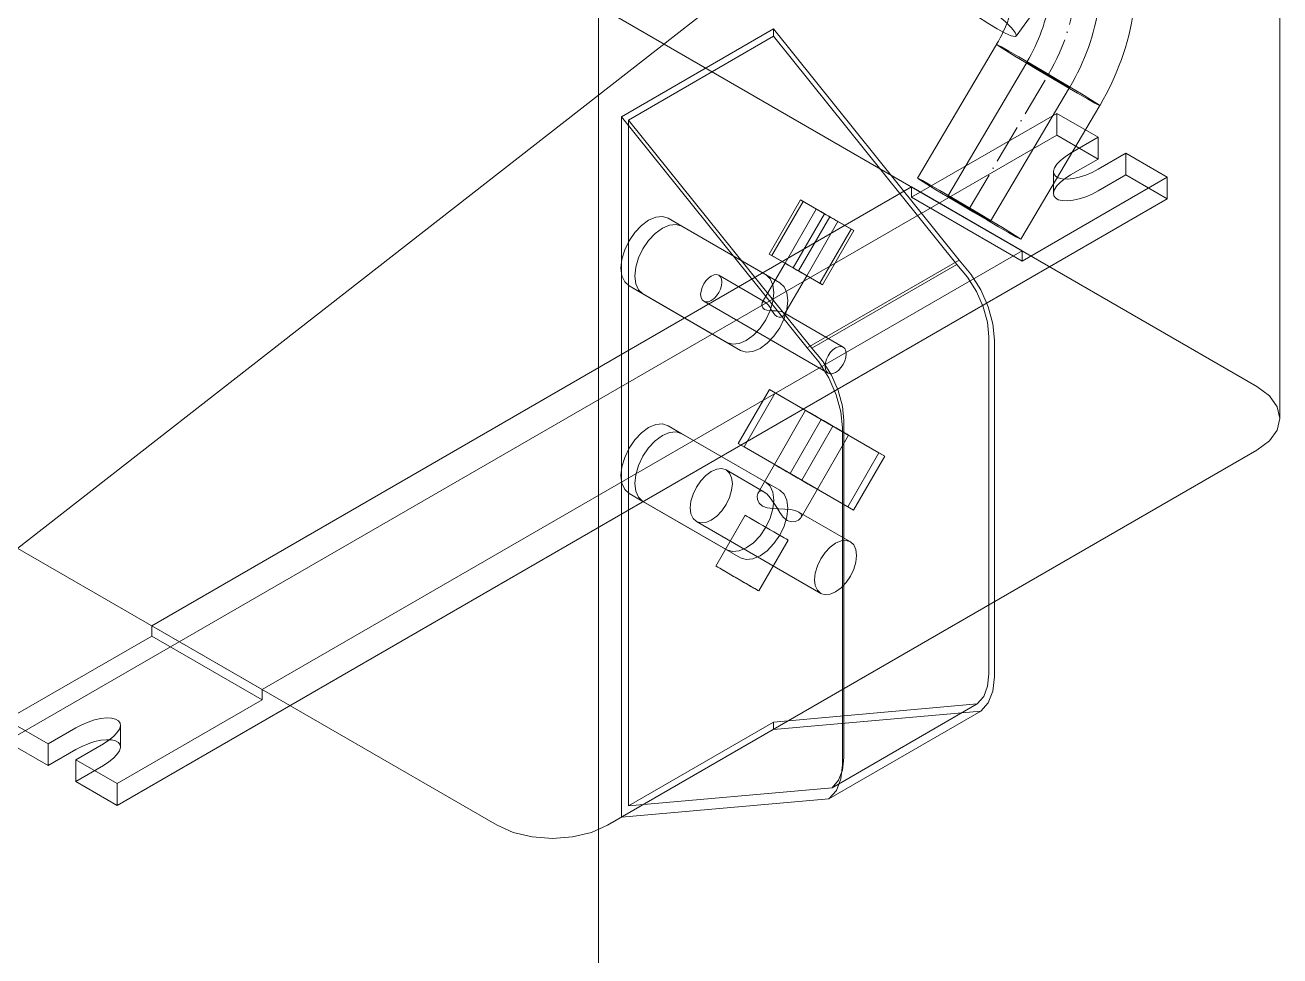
# Model space of a CAD drawing. Header units: millimetres. Extents: x -88595 to 880822, y -1054509 to -148035.
# Drawn here: x 391936 to 392257.1, y -312449 to -312210.9 of the extents above; entities that cross this region are included whole.
import ezdxf

# ---------------------------------------------------------------- set-up
doc = ezdxf.new("R2010")
doc.units = ezdxf.units.MM
doc.linetypes.add('$12$ADSK_Осевая', pattern=[14, 10, -2, 0, -2])
doc.linetypes.add('$13$ADSK_Осевая', pattern=[14, 10, -2, 0, -2])
for name, color, linetype, lineweight in [('Изоляция', 7, 'Continuous', 18), ('Марки', 7, 'Continuous', 20), ('Оборудование', 7, 'Continuous', 18), ('Трубопровод', 7, 'Continuous', 18), ('Трубопроводы', 7, 'Continuous', 18)]:
    doc.layers.add(name, color=color, linetype=linetype, lineweight=lineweight)

# ---------------------------------------------------------------- blocks, each defined once
blk = doc.blocks.new('$0$ADSK_МедьПайка_Отвод-гнутая труба - Отвод _гнутая труба_-3197941-В_ОВ3_4')
at = {"layer": 'Трубопроводы', "color": 134, "true_color": 0x00a6a6}
for points in [[(20781.32, 11301.23, 0), (20780, 11301.81, 0), (20778.47, 11302.18, 0), (20776.82, 11302.31, 0), (20775.18, 11302.18, 0), (20773.65, 11301.81, 0), (20772.33, 11301.23, 0), (20771.33, 11300.47, 0), (20770.69, 11299.59, 0), (20770.47, 11298.64, 0), (20770.69, 11297.69, 0), (20771.33, 11296.81, 0), (20772.33, 11296.05, 0)], [(20772.33, 11296.05, 0), (20773.65, 11295.46, 0), (20775.18, 11295.1, 0), (20776.82, 11294.97, 0), (20778.47, 11295.1, 0), (20780, 11295.46, 0), (20781.32, 11296.05, 0), (20782.32, 11296.81, 0), (20782.96, 11297.69, 0), (20783.17, 11298.64, 0), (20782.96, 11299.59, 0), (20782.32, 11300.47, 0), (20781.32, 11301.23, 0)], [(20770.47, 11298.64, 0), (20770.46, 11297.81, 0), (20770.42, 11296.95, 0), (20770.34, 11296.06, 0), (20770.24, 11295.16, 0), (20770.11, 11294.23, 0), (20769.94, 11293.28, 0), (20769.75, 11292.32, 0), (20769.52, 11291.34, 0), (20769.26, 11290.36, 0), (20768.97, 11289.36, 0), (20768.66, 11288.35, 0), (20768.31, 11287.34, 0), (20767.93, 11286.33, 0), (20767.53, 11285.31, 0), (20767.09, 11284.3, 0), (20766.63, 11283.29, 0), (20766.15, 11282.29, 0), (20765.64, 11281.29, 0), (20765.1, 11280.31, 0), (20764.54, 11279.33, 0), (20764.5, 11279.26, 0)], [(20783.17, 11298.64, 0), (20783.15, 11297.38, 0), (20783.09, 11296.1, 0), (20782.98, 11294.82, 0), (20782.84, 11293.53, 0), (20782.65, 11292.23, 0), (20782.42, 11290.93, 0), (20782.16, 11289.62, 0), (20781.85, 11288.31, 0), (20781.51, 11287, 0), (20781.13, 11285.68, 0), (20780.72, 11284.37, 0), (20780.27, 11283.06, 0), (20779.78, 11281.76, 0), (20779.26, 11280.46, 0), (20778.71, 11279.17, 0), (20778.13, 11277.89, 0), (20777.51, 11276.62, 0), (20776.87, 11275.36, 0), (20776.19, 11274.12, 0), (20775.49, 11272.89, 0), (20775.44, 11272.8, 0)], [(20766.85, 11277.96, 0), (20765.79, 11278.57, 0), (20765.02, 11279, 0), (20764.59, 11279.23, 0), (20764.52, 11279.24, 0), (20764.83, 11279.04, 0), (20765.48, 11278.63, 0), (20766.44, 11278.04, 0), (20767.64, 11277.31, 0), (20769, 11276.5, 0), (20770.43, 11275.66, 0), (20771.82, 11274.84, 0), (20773.09, 11274.1, 0)], [(20773.09, 11274.1, 0), (20774.14, 11273.5, 0), (20774.92, 11273.07, 0), (20775.35, 11272.84, 0), (20775.42, 11272.82, 0), (20775.11, 11273.03, 0), (20774.46, 11273.44, 0), (20773.5, 11274.03, 0), (20772.3, 11274.75, 0), (20770.94, 11275.56, 0), (20769.51, 11276.41, 0), (20768.12, 11277.23, 0), (20766.85, 11277.96, 0)]]:
    blk.add_polyline3d(points, dxfattribs=at)
blk = doc.blocks.new('$0$ADSK_Наружный блок кондиционера сплит-системы1 - AV16IMVEV-4475072-В_ОВ3_4')
at = {"layer": 'Оборудование'}
blk.add_line((19634.16, 12633.6), (19634.16, 11261.88), dxfattribs=at)
blk = doc.blocks.new('$0$ADSK_Наружный блок кондиционера сплит-системы1 - AS18TL5HRA-A-4475071-В_ОВ3_4')
at = {"layer": 'Оборудование'}
for p, q in [((18959.97, 12068.54), (18959.97, 12511.9)), ((18416.71, 12386.97), (18954.11, 12076.7)), ((18759.66, 11964.44), (18222.26, 12274.7)), ((18830.37, 12168.15), (18791.48, 12145.7)), ((18830.37, 12166.27), (18830.37, 12168.15)), ((18830.37, 12168.15), (18877.9, 12109.02)), ((18830.37, 12166.27), (18793.24, 12144.83)), ((18877.29, 12107.89), (18830.37, 12166.27)), ((18839.01, 12086.56), (18791.48, 12145.7)), ((18791.48, 12145.7), (18791.48, 11966.48)), ((18793.24, 12144.83), (18793.24, 11969.38)), ((18793.24, 12144.83), (18840.17, 12086.46)), ((18865.72, 12125.12), (18902.85, 12146.56)), ((18902.85, 12146.56), (18902.85, 12141)), ((18902.85, 12146.56), (18913.45, 12140.43)), ((18902.85, 12141), (18634.14, 11985.87)), ((18902.85, 12141), (18913.45, 12134.88)), ((18906.38, 12136.35), (18913.45, 12140.43)), ((18913.45, 12140.43), (18913.45, 12134.88)), ((18920.52, 12136.35), (18913.45, 12132.27)), ((18920.52, 12130.8), (18920.52, 12136.35)), ((18920.52, 12136.35), (18931.13, 12130.23)), ((18913.45, 12134.88), (18906.38, 12130.8)), ((18931.13, 12130.23), (18894.01, 12108.79)), ((18902.01, 12131.57), (18902.01, 12126.02)), ((18913.45, 12126.71), (18920.52, 12130.8)), ((18920.52, 12130.8), (18931.13, 12124.67)), ((18931.13, 12124.67), (18931.13, 12130.23)), ((18671.27, 12015.47), (18865.72, 12127.74)), ((18865.72, 12127.74), (18865.72, 12125.12)), ((18865.72, 12127.74), (18894.01, 12111.41)), ((18662.43, 11969.54), (18931.13, 12124.67)), ((18829.29, 12110.57), (18837.29, 12124.43)), ((18829.98, 12110.17), (18837.98, 12124.03)), ((18841.33, 12122.09), (18833.33, 12108.24)), ((18837.98, 12124.03), (18837.29, 12124.43)), ((18837.29, 12124.43), (18843.41, 12120.89)), ((18844.79, 12120.1), (18837.98, 12124.03)), ((18865.72, 12125.12), (18894.01, 12108.79)), ((18806.96, 12117.69), (18803.42, 12119.73)), ((18803.42, 12119.73), (18828.42, 12105.3)), ((18835.41, 12107.03), (18843.41, 12120.89)), ((18836.79, 12106.24), (18844.79, 12120.1)), ((18838.87, 12105.04), (18846.87, 12118.89)), ((18843.41, 12120.89), (18850.22, 12116.96)), ((18850.91, 12116.56), (18844.79, 12120.1)), ((18831.96, 12103.25), (18806.96, 12117.69)), ((18850.22, 12116.96), (18842.22, 12103.1)), ((18842.91, 12102.7), (18850.91, 12116.56)), ((18850.22, 12116.96), (18850.91, 12116.56)), ((18894.01, 12111.41), (18699.55, 11999.14)), ((18835.41, 12107.03), (18829.29, 12110.57)), ((18829.29, 12110.57), (18829.98, 12110.17)), ((18829.98, 12110.17), (18836.79, 12106.24)), ((18894.01, 12108.79), (18894.01, 12111.41)), ((18833.33, 12108.24), (18827.51, 12098.16)), ((18842.22, 12103.1), (18835.41, 12107.03)), ((18836.79, 12106.24), (18842.91, 12102.7)), ((18877.9, 12109.02), (18839.01, 12086.56)), ((18840.17, 12086.46), (18877.29, 12107.89)), ((18828.26, 12098.28), (18816.38, 12105.14)), ((18833.05, 12094.96), (18838.87, 12105.04)), ((18842.91, 12102.7), (18842.22, 12103.1)), ((18793.42, 12102.41), (18796.96, 12100.37)), ((18818.42, 12087.98), (18793.42, 12102.41)), ((18796.96, 12100.37), (18821.96, 12085.93)), ((18812.54, 12098.49), (18844.36, 12080.11)), ((18848.2, 12086.77), (18832.78, 12095.67)), ((18885.52, 12003.2), (18885.52, 12089.39)), ((18886.94, 12088.57), (18886.94, 12002.39)), ((18821.34, 12062.09), (18829.34, 12075.94)), ((18822.83, 12061.22), (18830.83, 12075.08)), ((18830.83, 12075.08), (18829.34, 12075.94)), ((18829.34, 12075.94), (18842.61, 12068.28)), ((18845.59, 12066.56), (18830.83, 12075.08)), ((18838.6, 12070.6), (18830.6, 12056.74)), ((18834.61, 12054.43), (18842.61, 12068.28)), ((18842.61, 12068.28), (18857.37, 12059.76)), ((18848.4, 12067.96), (18848.4, 11981.77)), ((18806.96, 12064.62), (18803.42, 12066.66)), ((18803.42, 12066.66), (18828.42, 12052.22)), ((18831.96, 12050.18), (18806.96, 12064.62)), ((18837.59, 12052.7), (18845.59, 12066.56)), ((18858.86, 12058.9), (18845.59, 12066.56)), ((18848.04, 11979.93), (18848.04, 12066.12)), ((18834.61, 12054.43), (18821.34, 12062.09)), ((18821.34, 12062.09), (18822.83, 12061.22)), ((18822.83, 12061.22), (18837.59, 12052.7)), ((18841.6, 12050.39), (18849.6, 12064.25)), ((18954.11, 12060.37), (18787.94, 11964.44)), ((18857.37, 12059.76), (18849.37, 12045.9)), ((18850.86, 12045.04), (18858.86, 12058.9)), ((18857.37, 12059.76), (18858.86, 12058.9)), ((18827.92, 12049.77), (18818.27, 12055.34)), ((18830.6, 12056.74), (18826.44, 12049.53)), ((18849.37, 12045.9), (18834.61, 12054.43)), ((18837.59, 12052.7), (18850.86, 12045.04)), ((18793.42, 12049.34), (18796.96, 12047.3)), ((18818.42, 12034.9), (18793.42, 12049.34)), ((18837.44, 12043.18), (18841.6, 12050.39)), ((18796.96, 12047.3), (18821.96, 12032.86)), ((18850.86, 12045.04), (18849.37, 12045.9)), ((18810.65, 12042.14), (18842.47, 12023.77)), ((18823.1, 12043.75), (18815.6, 12030.76)), ((18850.09, 12036.97), (18836.9, 12044.58)), ((18826.6, 12024.41), (18834.1, 12037.4)), ((18671.27, 12012.85), (18671.27, 12015.47)), ((18671.27, 12015.47), (18699.55, 11999.14)), ((18634.14, 11991.42), (18671.27, 12012.85)), ((18671.27, 12012.85), (18699.55, 11996.52)), ((18699.55, 11999.14), (18699.55, 11996.52)), ((18699.55, 11996.52), (18662.43, 11975.09)), ((18830.37, 11990.82), (18882.54, 11995.48)), ((18883.46, 11993.67), (18830.37, 11988.93)), ((18844.57, 11971.22), (18883.46, 11993.67)), ((18882.54, 11995.48), (18845.42, 11974.04)), ((18634.14, 11991.42), (18644.75, 11985.3)), ((18793.24, 11969.38), (18830.37, 11990.82)), ((18830.37, 11988.93), (18830.37, 11990.82)), ((18644.75, 11985.3), (18651.82, 11989.38)), ((18663.26, 11984.53), (18663.26, 11990.08)), ((18830.37, 11988.93), (18791.48, 11966.48)), ((18644.75, 11979.75), (18634.14, 11985.87)), ((18644.75, 11979.75), (18644.75, 11985.3)), ((18658.89, 11985.3), (18651.82, 11981.21)), ((18651.82, 11983.83), (18644.75, 11979.75)), ((18651.82, 11981.21), (18662.43, 11975.09)), ((18651.82, 11981.21), (18651.82, 11975.66)), ((18651.82, 11975.66), (18658.89, 11979.75)), ((18662.43, 11969.54), (18651.82, 11975.66)), ((18662.43, 11975.09), (18662.43, 11969.54)), ((18791.48, 11966.48), (18844.57, 11971.22)), ((18845.42, 11974.04), (18793.24, 11969.38))]:
    blk.add_line(p, q, dxfattribs=at)
for points in [[(18913.45, 12132.27, 0), (18911.9, 12131.46, 0), (18910.27, 12130.78, 0), (18908.62, 12130.26, 0), (18907.03, 12129.91, 0), (18905.56, 12129.75, 0), (18904.28, 12129.79, 0), (18903.25, 12130.03, 0), (18902.51, 12130.46, 0), (18902.1, 12131.06, 0), (18902.02, 12131.79, 0), (18902.3, 12132.64, 0), (18902.9, 12133.56, 0), (18903.81, 12134.51, 0), (18904.99, 12135.46, 0), (18906.38, 12136.35, 0)], [(18906.38, 12130.8, 0), (18904.99, 12129.9, 0), (18903.81, 12128.96, 0), (18902.9, 12128.01, 0), (18902.3, 12127.09, 0), (18902.02, 12126.24, 0), (18902.1, 12125.5, 0), (18902.51, 12124.91, 0), (18903.25, 12124.48, 0), (18904.28, 12124.24, 0), (18905.56, 12124.2, 0), (18907.03, 12124.36, 0), (18908.62, 12124.7, 0), (18910.27, 12125.23, 0), (18911.9, 12125.91, 0), (18913.45, 12126.71, 0)], [(18842.5, 12121.42, 0), (18841.97, 12121.72, 0), (18841.58, 12121.95, 0), (18841.37, 12122.07, 0), (18841.34, 12122.09, 0), (18841.5, 12121.99, 0), (18841.84, 12121.8, 0), (18842.33, 12121.52, 0), (18842.94, 12121.16, 0), (18843.63, 12120.76, 0), (18844.35, 12120.35, 0), (18845.06, 12119.94, 0), (18845.7, 12119.57, 0)], [(18793.42, 12102.41, 0), (18792.3, 12103.45, 0), (18791.59, 12105.01, 0), (18791.35, 12106.99, 0), (18791.59, 12109.24, 0), (18792.3, 12111.62, 0), (18793.42, 12113.96, 0), (18794.89, 12116.1, 0), (18796.59, 12117.9, 0), (18798.42, 12119.23, 0), (18800.25, 12120.01, 0), (18801.96, 12120.18, 0), (18803.42, 12119.73, 0)], [(18845.7, 12119.57, 0), (18846.23, 12119.26, 0), (18846.62, 12119.04, 0), (18846.83, 12118.92, 0), (18846.86, 12118.9, 0), (18846.7, 12118.99, 0), (18846.36, 12119.19, 0), (18845.87, 12119.47, 0), (18845.26, 12119.82, 0), (18844.57, 12120.22, 0), (18843.84, 12120.64, 0), (18843.14, 12121.05, 0), (18842.5, 12121.42, 0)], [(18806.96, 12117.69, 0), (18805.49, 12118.14, 0), (18803.79, 12117.97, 0), (18801.96, 12117.19, 0), (18800.13, 12115.86, 0), (18798.42, 12114.06, 0), (18796.96, 12111.92, 0), (18795.83, 12109.58, 0), (18795.13, 12107.2, 0), (18794.89, 12104.95, 0), (18795.13, 12102.97, 0), (18795.83, 12101.41, 0), (18796.96, 12100.37, 0)], [(18837.7, 12105.71, 0), (18837.06, 12106.08, 0), (18836.35, 12106.49, 0), (18835.63, 12106.91, 0), (18834.94, 12107.31, 0), (18834.33, 12107.66, 0), (18833.84, 12107.94, 0), (18833.5, 12108.14, 0), (18833.34, 12108.23, 0), (18833.37, 12108.21, 0), (18833.58, 12108.09, 0), (18833.97, 12107.87, 0), (18834.5, 12107.56, 0)], [(18837.7, 12105.71, 0), (18837.06, 12106.08, 0), (18836.35, 12106.49, 0), (18835.63, 12106.91, 0), (18834.94, 12107.31, 0), (18834.33, 12107.66, 0), (18833.84, 12107.94, 0), (18833.5, 12108.14, 0), (18833.34, 12108.23, 0), (18833.37, 12108.21, 0), (18833.58, 12108.09, 0), (18833.97, 12107.87, 0), (18834.5, 12107.56, 0)], [(18834.5, 12107.56, 0), (18835.14, 12107.19, 0), (18835.84, 12106.78, 0), (18836.57, 12106.37, 0), (18837.26, 12105.97, 0), (18837.87, 12105.61, 0), (18838.36, 12105.33, 0), (18838.7, 12105.14, 0), (18838.86, 12105.04, 0), (18838.83, 12105.06, 0), (18838.62, 12105.18, 0), (18838.23, 12105.41, 0), (18837.7, 12105.71, 0)], [(18834.5, 12107.56, 0), (18835.14, 12107.19, 0), (18835.84, 12106.78, 0), (18836.57, 12106.37, 0), (18837.26, 12105.97, 0), (18837.87, 12105.61, 0), (18838.36, 12105.33, 0), (18838.7, 12105.14, 0), (18838.86, 12105.04, 0), (18838.83, 12105.06, 0), (18838.62, 12105.18, 0), (18838.23, 12105.41, 0), (18837.7, 12105.71, 0)], [(18885.52, 12089.39, 0), (18885.15, 12093.13, 0), (18884.06, 12097.07, 0), (18882.31, 12101, 0), (18880.01, 12104.68, 0), (18877.29, 12107.89, 0)], [(18877.9, 12109.02, 0), (18880.89, 12105.45, 0), (18883.42, 12101.38, 0), (18885.33, 12097.05, 0), (18886.53, 12092.7, 0), (18886.94, 12088.57, 0)], [(18816.38, 12105.14, 0), (18815.81, 12105.31, 0), (18815.16, 12105.25, 0), (18814.46, 12104.95, 0), (18813.75, 12104.43, 0), (18813.1, 12103.74, 0), (18812.54, 12102.92, 0), (18812.11, 12102.02, 0), (18811.83, 12101.11, 0), (18811.74, 12100.24, 0), (18811.83, 12099.49, 0), (18812.11, 12098.89, 0), (18812.54, 12098.49, 0)], [(18812.54, 12098.49, 0), (18813.1, 12098.31, 0), (18813.75, 12098.38, 0), (18814.46, 12098.68, 0), (18815.16, 12099.19, 0), (18815.81, 12099.88, 0), (18816.38, 12100.7, 0), (18816.81, 12101.6, 0), (18817.08, 12102.51, 0), (18817.17, 12103.38, 0), (18817.08, 12104.14, 0), (18816.81, 12104.74, 0), (18816.38, 12105.14, 0)], [(18828.42, 12105.3, 0), (18829.55, 12104.25, 0), (18830.25, 12102.69, 0), (18830.49, 12100.72, 0), (18830.25, 12098.47, 0), (18829.55, 12096.09, 0), (18828.42, 12093.75, 0), (18826.96, 12091.61, 0), (18825.25, 12089.81, 0), (18823.42, 12088.47, 0), (18821.59, 12087.69, 0), (18819.89, 12087.52, 0), (18818.42, 12087.98, 0)], [(18821.96, 12085.93, 0), (18823.42, 12085.48, 0), (18825.13, 12085.65, 0), (18826.96, 12086.43, 0), (18828.79, 12087.76, 0), (18830.49, 12089.56, 0), (18831.96, 12091.71, 0), (18833.08, 12094.05, 0), (18833.79, 12096.42, 0), (18834.03, 12098.68, 0), (18833.79, 12100.65, 0), (18833.08, 12102.21, 0), (18831.96, 12103.25, 0)], [(18828.26, 12098.28, 0), (18827.91, 12098.39, 0), (18827.64, 12098.31, 0), (18827.46, 12098.06, 0), (18827.39, 12097.7, 0), (18827.44, 12097.26, 0), (18827.64, 12096.8, 0), (18828.06, 12096.41, 0)], [(18828.06, 12096.41, 0), (18828.7, 12096.19, 0), (18829.44, 12096.11, 0), (18830.2, 12096.08, 0), (18830.96, 12096.05, 0), (18831.67, 12095.98, 0), (18832.3, 12095.86, 0), (18832.78, 12095.67, 0)], [(18831.26, 12094.56, 0), (18830.75, 12095, 0), (18830.31, 12095.6, 0), (18829.9, 12096.25, 0), (18829.5, 12096.89, 0), (18829.08, 12097.48, 0), (18828.66, 12097.96, 0), (18828.26, 12098.28, 0)], [(18832.78, 12095.67, 0), (18833.06, 12095.42, 0), (18833.12, 12095.14, 0), (18832.99, 12094.87, 0), (18832.71, 12094.63, 0), (18832.31, 12094.45, 0), (18831.81, 12094.39, 0), (18831.26, 12094.56, 0)], [(18848.2, 12086.77, 0), (18847.63, 12086.94, 0), (18846.98, 12086.87, 0), (18846.28, 12086.58, 0), (18845.57, 12086.06, 0), (18844.92, 12085.37, 0), (18844.36, 12084.55, 0), (18843.93, 12083.65, 0), (18843.65, 12082.74, 0), (18843.56, 12081.87, 0), (18843.65, 12081.11, 0), (18843.93, 12080.51, 0), (18844.36, 12080.11, 0)], [(18844.36, 12080.11, 0), (18844.92, 12079.94, 0), (18845.57, 12080.01, 0), (18846.28, 12080.3, 0), (18846.98, 12080.82, 0), (18847.63, 12081.51, 0), (18848.2, 12082.33, 0), (18848.63, 12083.23, 0), (18848.9, 12084.14, 0), (18848.99, 12085.01, 0), (18848.9, 12085.77, 0), (18848.63, 12086.37, 0), (18848.2, 12086.77, 0)], [(18848.04, 12066.12, 0), (18847.64, 12070.24, 0), (18846.44, 12074.59, 0), (18844.53, 12078.93, 0), (18842, 12083, 0), (18839.01, 12086.56, 0)], [(18840.17, 12086.46, 0), (18842.89, 12083.24, 0), (18845.19, 12079.56, 0), (18846.94, 12075.64, 0), (18848.03, 12071.69, 0), (18848.4, 12067.96, 0)], [(18954.11, 12076.7, 0), (18957.29, 12074.31, 0), (18959.29, 12071.53, 0), (18959.97, 12068.54, 0), (18959.29, 12065.55, 0), (18957.29, 12062.77, 0), (18954.11, 12060.37, 0)], [(18840.92, 12069.25, 0), (18839.87, 12069.86, 0), (18839.1, 12070.3, 0), (18838.68, 12070.55, 0), (18838.62, 12070.58, 0), (18838.94, 12070.4, 0), (18839.61, 12070.01, 0), (18840.58, 12069.45, 0), (18841.8, 12068.75, 0), (18843.17, 12067.96, 0), (18844.6, 12067.13, 0), (18846, 12066.32, 0), (18847.27, 12065.59, 0)], [(18847.27, 12065.59, 0), (18848.33, 12064.98, 0), (18849.09, 12064.54, 0), (18849.52, 12064.29, 0), (18849.58, 12064.26, 0), (18849.26, 12064.44, 0), (18848.59, 12064.83, 0), (18847.61, 12065.39, 0), (18846.4, 12066.09, 0), (18845.03, 12066.88, 0), (18843.59, 12067.71, 0), (18842.19, 12068.52, 0), (18840.92, 12069.25, 0)], [(18793.42, 12049.34, 0), (18792.3, 12050.38, 0), (18791.59, 12051.94, 0), (18791.35, 12053.91, 0), (18791.59, 12056.17, 0), (18792.3, 12058.54, 0), (18793.42, 12060.88, 0), (18794.89, 12063.03, 0), (18796.59, 12064.83, 0), (18798.42, 12066.16, 0), (18800.25, 12066.94, 0), (18801.96, 12067.11, 0), (18803.42, 12066.66, 0)], [(18806.96, 12064.62, 0), (18805.49, 12065.07, 0), (18803.79, 12064.9, 0), (18801.96, 12064.12, 0), (18800.13, 12062.79, 0), (18798.42, 12060.99, 0), (18796.96, 12058.84, 0), (18795.83, 12056.5, 0), (18795.13, 12054.13, 0), (18794.89, 12051.87, 0), (18795.13, 12049.9, 0), (18795.83, 12048.34, 0), (18796.96, 12047.3, 0)], [(18818.27, 12055.34, 0), (18817.15, 12055.68, 0), (18815.85, 12055.55, 0), (18814.46, 12054.96, 0), (18813.06, 12053.94, 0), (18811.76, 12052.57, 0), (18810.65, 12050.94, 0), (18809.79, 12049.16, 0), (18809.25, 12047.34, 0), (18809.07, 12045.63, 0), (18809.25, 12044.12, 0), (18809.79, 12042.93, 0), (18810.65, 12042.14, 0)], [(18810.65, 12042.14, 0), (18811.76, 12041.8, 0), (18813.06, 12041.92, 0), (18814.46, 12042.52, 0), (18815.85, 12043.53, 0), (18817.15, 12044.91, 0), (18818.27, 12046.54, 0), (18819.12, 12048.32, 0), (18819.66, 12050.13, 0), (18819.85, 12051.85, 0), (18819.66, 12053.35, 0), (18819.12, 12054.54, 0), (18818.27, 12055.34, 0)], [(18839.27, 12051.73, 0), (18838, 12052.46, 0), (18836.6, 12053.27, 0), (18835.17, 12054.1, 0), (18833.8, 12054.89, 0), (18832.58, 12055.59, 0), (18831.61, 12056.16, 0), (18830.94, 12056.54, 0), (18830.62, 12056.73, 0), (18830.68, 12056.69, 0), (18831.1, 12056.45, 0), (18831.87, 12056.01, 0), (18832.92, 12055.4, 0)], [(18839.27, 12051.73, 0), (18838, 12052.46, 0), (18836.6, 12053.27, 0), (18835.17, 12054.1, 0), (18833.8, 12054.89, 0), (18832.58, 12055.59, 0), (18831.61, 12056.16, 0), (18830.94, 12056.54, 0), (18830.62, 12056.73, 0), (18830.68, 12056.69, 0), (18831.1, 12056.45, 0), (18831.87, 12056.01, 0), (18832.92, 12055.4, 0)], [(18832.92, 12055.4, 0), (18834.19, 12054.66, 0), (18835.59, 12053.86, 0), (18837.03, 12053.03, 0), (18838.4, 12052.24, 0), (18839.61, 12051.53, 0), (18840.59, 12050.97, 0), (18841.26, 12050.59, 0), (18841.58, 12050.4, 0), (18841.52, 12050.44, 0), (18841.09, 12050.68, 0), (18840.33, 12051.12, 0), (18839.27, 12051.73, 0)], [(18832.92, 12055.4, 0), (18834.19, 12054.66, 0), (18835.59, 12053.86, 0), (18837.03, 12053.03, 0), (18838.4, 12052.24, 0), (18839.61, 12051.53, 0), (18840.59, 12050.97, 0), (18841.26, 12050.59, 0), (18841.58, 12050.4, 0), (18841.52, 12050.44, 0), (18841.09, 12050.68, 0), (18840.33, 12051.12, 0), (18839.27, 12051.73, 0)], [(18828.42, 12052.22, 0), (18829.55, 12051.18, 0), (18830.25, 12049.62, 0), (18830.49, 12047.65, 0), (18830.25, 12045.39, 0), (18829.55, 12043.02, 0), (18828.42, 12040.68, 0), (18826.96, 12038.53, 0), (18825.25, 12036.73, 0), (18823.42, 12035.4, 0), (18821.59, 12034.62, 0), (18819.89, 12034.45, 0), (18818.42, 12034.9, 0)], [(18821.96, 12032.86, 0), (18823.42, 12032.41, 0), (18825.13, 12032.58, 0), (18826.96, 12033.36, 0), (18828.79, 12034.69, 0), (18830.49, 12036.49, 0), (18831.96, 12038.64, 0), (18833.08, 12040.98, 0), (18833.79, 12043.35, 0), (18834.03, 12045.6, 0), (18833.79, 12047.58, 0), (18833.08, 12049.14, 0), (18831.96, 12050.18, 0)], [(18827.92, 12049.77, 0), (18827.22, 12050, 0), (18826.69, 12049.83, 0), (18826.35, 12049.34, 0), (18826.21, 12048.61, 0), (18826.3, 12047.74, 0), (18826.7, 12046.83, 0), (18827.53, 12046.06, 0)], [(18833.88, 12042.39, 0), (18832.87, 12043.27, 0), (18832, 12044.45, 0), (18831.19, 12045.74, 0), (18830.38, 12047.01, 0), (18829.56, 12048.17, 0), (18828.72, 12049.13, 0), (18827.92, 12049.77, 0)], [(18827.53, 12046.06, 0), (18828.8, 12045.62, 0), (18830.26, 12045.46, 0), (18831.78, 12045.4, 0), (18833.28, 12045.34, 0), (18834.7, 12045.2, 0), (18835.95, 12044.96, 0), (18836.9, 12044.58, 0)], [(18831.77, 12038.74, 0), (18830.5, 12039.47, 0), (18829.1, 12040.28, 0), (18827.67, 12041.11, 0), (18826.3, 12041.9, 0), (18825.08, 12042.6, 0), (18824.11, 12043.17, 0), (18823.44, 12043.55, 0), (18823.12, 12043.74, 0), (18823.18, 12043.7, 0), (18823.6, 12043.46, 0), (18824.37, 12043.02, 0), (18825.42, 12042.41, 0)], [(18825.42, 12042.41, 0), (18826.69, 12041.67, 0), (18828.09, 12040.87, 0), (18829.53, 12040.04, 0), (18830.9, 12039.25, 0), (18832.11, 12038.54, 0), (18833.09, 12037.98, 0), (18833.76, 12037.6, 0), (18834.08, 12037.41, 0), (18834.02, 12037.44, 0), (18833.59, 12037.69, 0), (18832.83, 12038.13, 0), (18831.77, 12038.74, 0)], [(18836.9, 12044.58, 0), (18837.45, 12044.09, 0), (18837.57, 12043.55, 0), (18837.31, 12043, 0), (18836.76, 12042.52, 0), (18835.96, 12042.17, 0), (18834.97, 12042.05, 0), (18833.88, 12042.39, 0)], [(18850.09, 12036.97, 0), (18848.97, 12037.31, 0), (18847.67, 12037.18, 0), (18846.28, 12036.59, 0), (18844.88, 12035.57, 0), (18843.58, 12034.2, 0), (18842.47, 12032.57, 0), (18841.61, 12030.78, 0), (18841.07, 12028.97, 0), (18840.89, 12027.26, 0), (18841.07, 12025.75, 0), (18841.61, 12024.56, 0), (18842.47, 12023.77, 0)], [(18842.47, 12023.77, 0), (18843.58, 12023.42, 0), (18844.88, 12023.55, 0), (18846.28, 12024.15, 0), (18847.67, 12025.16, 0), (18848.97, 12026.54, 0), (18850.09, 12028.17, 0), (18850.94, 12029.95, 0), (18851.48, 12031.76, 0), (18851.66, 12033.48, 0), (18851.48, 12034.98, 0), (18850.94, 12036.17, 0), (18850.09, 12036.97, 0)], [(18817.92, 12029.42, 0), (18816.87, 12030.03, 0), (18816.1, 12030.47, 0), (18815.68, 12030.71, 0), (18815.62, 12030.75, 0), (18815.94, 12030.56, 0), (18816.61, 12030.18, 0), (18817.58, 12029.61, 0), (18818.8, 12028.91, 0), (18820.17, 12028.12, 0), (18821.6, 12027.29, 0), (18823, 12026.48, 0), (18824.27, 12025.75, 0)], [(18824.27, 12025.75, 0), (18825.33, 12025.14, 0), (18826.09, 12024.7, 0), (18826.52, 12024.45, 0), (18826.58, 12024.42, 0), (18826.26, 12024.61, 0), (18825.59, 12024.99, 0), (18824.61, 12025.55, 0), (18823.4, 12026.26, 0), (18822.03, 12027.05, 0), (18820.59, 12027.88, 0), (18819.19, 12028.68, 0), (18817.92, 12029.42, 0)], [(18882.54, 11995.48, 0), (18884.17, 11997.39, 0), (18885.18, 12000.01, 0), (18885.52, 12003.2, 0)], [(18886.94, 12002.39, 0), (18886.53, 11998.76, 0), (18885.35, 11995.8, 0), (18883.46, 11993.67, 0)], [(18651.82, 11989.38, 0), (18653.37, 11990.18, 0), (18655, 11990.86, 0), (18656.65, 11991.39, 0), (18658.25, 11991.74, 0), (18659.71, 11991.89, 0), (18660.99, 11991.85, 0), (18662.02, 11991.61, 0), (18662.76, 11991.19, 0), (18663.18, 11990.59, 0), (18663.25, 11989.85, 0), (18662.98, 11989.01, 0), (18662.37, 11988.09, 0), (18661.46, 11987.13, 0), (18660.29, 11986.19, 0), (18658.89, 11985.3, 0)], [(18658.89, 11979.75, 0), (18660.29, 11980.64, 0), (18661.46, 11981.58, 0), (18662.37, 11982.53, 0), (18662.98, 11983.45, 0), (18663.25, 11984.3, 0), (18663.18, 11985.04, 0), (18662.76, 11985.63, 0), (18662.02, 11986.06, 0), (18660.99, 11986.3, 0), (18659.71, 11986.34, 0), (18658.25, 11986.19, 0), (18656.65, 11985.84, 0), (18655, 11985.31, 0), (18653.37, 11984.63, 0), (18651.82, 11983.83, 0)], [(18848.4, 11981.77, 0), (18848.06, 11978.58, 0), (18847.04, 11975.96, 0), (18845.42, 11974.04, 0)], [(18844.57, 11971.22, 0), (18846.46, 11973.34, 0), (18847.64, 11976.3, 0), (18848.04, 11979.93, 0)], [(18787.94, 11964.44, 0), (18783.8, 11962.6, 0), (18778.97, 11961.45, 0), (18773.8, 11961.05, 0), (18768.62, 11961.45, 0), (18763.8, 11962.6, 0), (18759.66, 11964.44, 0)]]:
    blk.add_polyline3d(points, dxfattribs=at)

msp = doc.modelspace()

# ---------------------------------------------------------------- linework, layer by layer
at = {"layer": 'Изоляция', "color": 190, "true_color": 0x8000ff}
msp.add_line((392189.69, -312213.75), (392208.81, -312187.25), dxfattribs=at)
at = {"layer": 'Изоляция', "color": 134, "true_color": 0x00a6a6}
for p, q in [((392184.62, -312215.89), (392164.41, -312250.09)), ((392190.84, -312265.71), (392211.05, -312231.51))]:
    msp.add_line(p, q, dxfattribs=at)
for points in [[(392189.34, -312201.1, 0), (392189.33, -312201.62, 0), (392189.3, -312202.19, 0), (392189.25, -312202.79, 0), (392189.18, -312203.42, 0), (392189.08, -312204.09, 0), (392188.96, -312204.78, 0), (392188.81, -312205.5, 0), (392188.64, -312206.24, 0), (392188.44, -312207, 0), (392188.22, -312207.77, 0), (392187.97, -312208.56, 0), (392187.7, -312209.36, 0), (392187.4, -312210.17, 0), (392187.07, -312210.98, 0), (392186.72, -312211.8, 0), (392186.35, -312212.61, 0), (392185.96, -312213.43, 0), (392185.54, -312214.24, 0), (392185.1, -312215.04, 0), (392184.65, -312215.84, 0), (392184.62, -312215.89, 0)], [(392220.04, -312201.1, 0), (392220.01, -312202.66, 0), (392219.93, -312204.23, 0), (392219.8, -312205.8, 0), (392219.62, -312207.36, 0), (392219.4, -312208.92, 0), (392219.13, -312210.48, 0), (392218.81, -312212.03, 0), (392218.45, -312213.58, 0), (392218.05, -312215.12, 0), (392217.61, -312216.66, 0), (392217.12, -312218.18, 0), (392216.6, -312219.7, 0), (392216.04, -312221.21, 0), (392215.44, -312222.71, 0), (392214.81, -312224.2, 0), (392214.14, -312225.67, 0), (392213.43, -312227.13, 0), (392212.69, -312228.57, 0), (392211.91, -312230, 0), (392211.11, -312231.41, 0), (392211.05, -312231.51, 0)], [(392198.93, -312224.61, 0), (392195.49, -312222.57, 0), (392192.2, -312220.61, 0), (392189.3, -312218.86, 0), (392186.98, -312217.43, 0), (392185.4, -312216.44, 0), (392184.66, -312215.94, 0)], [(392184.66, -312215.94, 0), (392184.82, -312215.97, 0), (392185.87, -312216.53, 0), (392187.74, -312217.58, 0), (392190.29, -312219.04, 0), (392193.36, -312220.82, 0), (392196.73, -312222.8, 0)], [(392190.29, -312219.04, 0), (392187.74, -312217.58, 0), (392185.87, -312216.53, 0), (392184.82, -312215.97, 0), (392184.66, -312215.94, 0), (392185.4, -312216.44, 0), (392186.98, -312217.43, 0)], [(392186.98, -312217.43, 0), (392189.3, -312218.86, 0), (392192.2, -312220.61, 0), (392195.49, -312222.57, 0), (392198.93, -312224.61, 0), (392202.3, -312226.58, 0), (392205.37, -312228.36, 0)], [(392208.68, -312229.97, 0), (392206.36, -312228.55, 0), (392203.46, -312226.8, 0), (392200.17, -312224.84, 0), (392196.73, -312222.8, 0), (392193.36, -312220.82, 0), (392190.29, -312219.04, 0)], [(392196.73, -312222.8, 0), (392200.17, -312224.84, 0), (392203.46, -312226.8, 0), (392206.36, -312228.55, 0), (392208.68, -312229.97, 0), (392210.27, -312230.96, 0), (392211, -312231.46, 0)], [(392211, -312231.46, 0), (392210.84, -312231.43, 0), (392209.79, -312230.87, 0), (392207.92, -312229.83, 0), (392205.37, -312228.36, 0), (392202.3, -312226.58, 0), (392198.93, -312224.61, 0)], [(392205.37, -312228.36, 0), (392207.92, -312229.83, 0), (392209.79, -312230.87, 0), (392210.84, -312231.43, 0), (392211, -312231.46, 0), (392210.27, -312230.96, 0), (392208.68, -312229.97, 0)], [(392176.52, -312256.99, 0), (392173.15, -312255.02, 0), (392170.09, -312253.23, 0), (392167.53, -312251.77, 0), (392165.67, -312250.73, 0), (392164.62, -312250.17, 0), (392164.46, -312250.14, 0)], [(392164.46, -312250.14, 0), (392165.19, -312250.64, 0), (392166.77, -312251.63, 0), (392169.09, -312253.05, 0), (392172, -312254.8, 0), (392175.28, -312256.76, 0), (392178.73, -312258.8, 0)], [(392190.8, -312265.66, 0), (392190.06, -312265.16, 0), (392188.48, -312264.16, 0), (392186.16, -312262.74, 0), (392183.26, -312260.99, 0), (392179.97, -312259.03, 0), (392176.52, -312256.99, 0)], [(392178.73, -312258.8, 0), (392182.1, -312260.78, 0), (392185.17, -312262.56, 0), (392187.72, -312264.02, 0), (392189.58, -312265.07, 0), (392190.63, -312265.63, 0), (392190.8, -312265.66, 0)]]:
    msp.add_polyline3d(points, dxfattribs=at)
at = {"layer": 'Изоляция', "color": 190, "true_color": 0x8000ff}
for points in [[(392189.74, -312213.58, 0), (392189.41, -312212.8, 0), (392188.42, -312211.6, 0), (392186.85, -312210.06, 0), (392184.8, -312208.28, 0), (392182.41, -312206.4, 0), (392179.84, -312204.53, 0)], [(392179.79, -312208.72, 0), (392182.36, -312210.45, 0), (392184.75, -312211.92, 0), (392186.81, -312213.02, 0), (392188.39, -312213.69, 0), (392189.39, -312213.88, 0), (392189.74, -312213.58, 0)]]:
    msp.add_polyline3d(points, dxfattribs=at)
at = {"layer": 'Марки'}
msp.add_line((392212.87, -312127.32), (391207.42, -312911.62), dxfattribs=at)
at = {"layer": 'Трубопровод', "color": 134, "true_color": 0x00a6a6}
for p, q in [((392192.36, -312220.47), (392172.16, -312254.67)), ((392183.09, -312261.13), (392203.3, -312226.93))]:
    msp.add_line(p, q, dxfattribs=at)
at = {"layer": 'Трубопровод', "color": 134, "linetype": '$12$ADSK_Осевая', "true_color": 0x00a6a6}
msp.add_line((392177.63, -312257.9), (392197.83, -312223.7), dxfattribs=at)
msp.add_line((392177.63, -312257.9), (392197.83, -312223.7), dxfattribs=at)
at = {"layer": 'Трубопровод', "color": 134, "true_color": 0x00a6a6}
for points in [[(392193.34, -312221.11, 0), (392192.69, -312220.7, 0), (392192.38, -312220.49, 0), (392192.45, -312220.5, 0), (392192.88, -312220.73, 0), (392193.66, -312221.17, 0), (392194.71, -312221.77, 0)], [(392200.95, -312225.63, 0), (392199.68, -312224.89, 0), (392198.29, -312224.08, 0), (392196.86, -312223.23, 0), (392195.5, -312222.42, 0), (392194.3, -312221.7, 0), (392193.34, -312221.11, 0)], [(392194.71, -312221.77, 0), (392195.98, -312222.51, 0), (392197.37, -312223.33, 0), (392198.8, -312224.17, 0), (392200.16, -312224.98, 0), (392201.36, -312225.71, 0), (392202.32, -312226.29, 0)], [(392202.32, -312226.29, 0), (392202.98, -312226.7, 0), (392203.28, -312226.91, 0), (392203.21, -312226.9, 0), (392202.78, -312226.67, 0), (392202.01, -312226.24, 0), (392200.95, -312225.63, 0)], [(392174.51, -312255.97, 0), (392173.45, -312255.36, 0), (392172.68, -312254.93, 0), (392172.25, -312254.7, 0), (392172.18, -312254.69, 0), (392172.48, -312254.89, 0), (392173.14, -312255.3, 0)], [(392173.14, -312255.3, 0), (392174.1, -312255.89, 0), (392175.3, -312256.62, 0), (392176.66, -312257.43, 0), (392178.08, -312258.27, 0), (392179.48, -312259.09, 0), (392180.74, -312259.83, 0)], [(392182.12, -312260.49, 0), (392181.16, -312259.9, 0), (392179.95, -312259.18, 0), (392178.6, -312258.37, 0), (392177.17, -312257.52, 0), (392175.78, -312256.7, 0), (392174.51, -312255.97, 0)], [(392180.74, -312259.83, 0), (392181.8, -312260.43, 0), (392182.57, -312260.86, 0), (392183.01, -312261.09, 0), (392183.07, -312261.11, 0), (392182.77, -312260.9, 0), (392182.12, -312260.49, 0)]]:
    msp.add_polyline3d(points, dxfattribs=at)
at = {"layer": 'Трубопроводы', "color": 134, "linetype": '$13$ADSK_Осевая', "true_color": 0x00a6a6}
msp.add_ellipse((392182.24, -312214.06), major_axis=(15.87, 27.5), ratio=0.57735, start_param=4.694936, end_param=5.497787, dxfattribs=at)

# ---------------------------------------------------------------- block references
at = {"layer": 'Оборудование'}
for name, p in [('$0$ADSK_Наружный блок кондиционера сплит-системы1 - AV16IMVEV-4475072-В_ОВ3_4', (372448.64, -323890.18)), ('$0$ADSK_Наружный блок кондиционера сплит-системы1 - AS18TL5HRA-A-4475071-В_ОВ3_4', (373297.17, -324380.08))]:
    msp.add_blockref(name, p, dxfattribs=at)
at = {"layer": 'Трубопроводы', "color": 134, "true_color": 0x00a6a6}
msp.add_blockref('$0$ADSK_МедьПайка_Отвод-гнутая труба - Отвод _гнутая труба_-3197941-В_ОВ3_4', (371427.86, -323499.73), dxfattribs=at)

doc.saveas('drawing.dxf')
